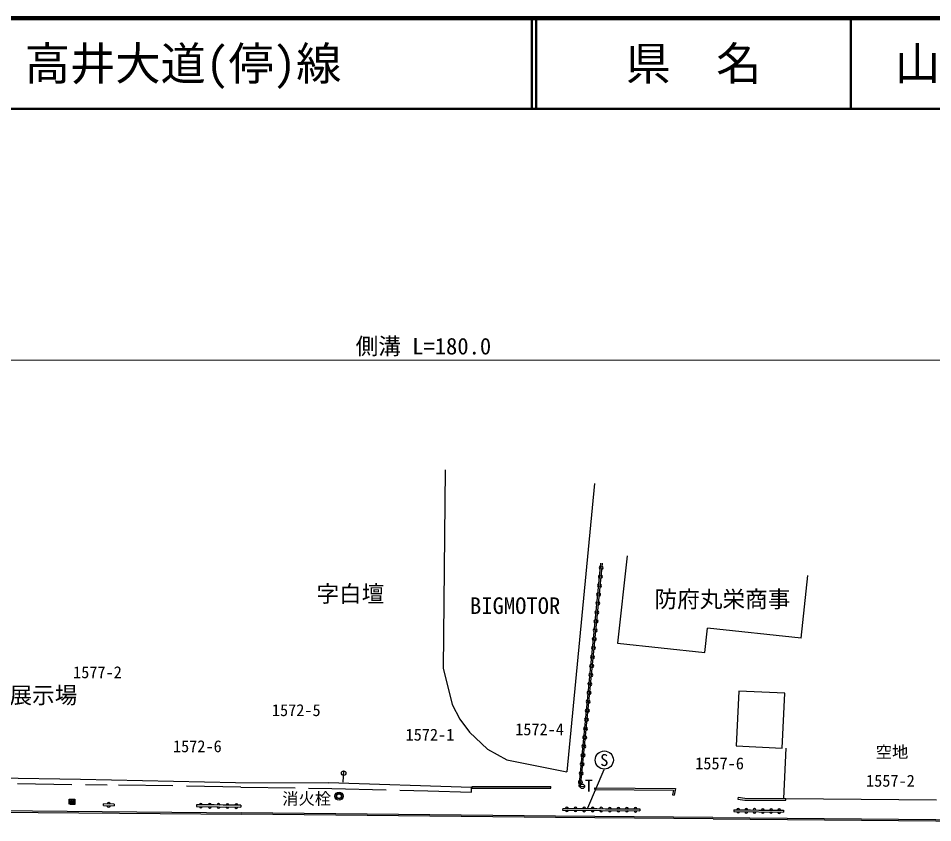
# Model space of a CAD drawing. Units: millimetres, scale not verified. Extents: x 40000 to 680000, y 20000 to 380000.
# Drawn here: x 241020 to 342053, y 291130 to 380000 of the extents above; entities that cross this region are included whole.
import ezdxf
from ezdxf.enums import TextEntityAlignment as Align

# ---------------------------------------------------------------- set-up
doc = ezdxf.new("R2010")
doc.units = ezdxf.units.MM
doc.header["$LTSCALE"] = 1000
doc.linetypes.add('DASHED', pattern=[7.5, 6, -1.5])
for name, color, linetype, lineweight in [('M-BGD', 7, 'Continuous', 25), ('M-BGD-EXST', 7, 'Continuous', 25), ('M-BMK-HTXT', 7, 'Continuous', 13), ('M-STR-HTXT', 7, 'Continuous', 13), ('M-STR-STRC', 7, 'Continuous', 25), ('M-TTL', 2, 'Continuous', 140), ('M-TTL-LINE', 7, 'Continuous', 50)]:
    doc.layers.add(name, color=color, linetype=linetype, lineweight=lineweight)
doc.layers.add('M-TTL-TXT', color=7, linetype='Continuous')
doc.styles.add('ＭＳ ゴシック', font='')
doc.styles.get('ＭＳ ゴシック').set_extended_font_data('MS Gothic')

msp = doc.modelspace()

# ---------------------------------------------------------------- linework, layer by layer
at = {"layer": 'M-BGD'}
for p, q in [((288202, 330111), (287955, 308211)), ((304677, 328607), (301644, 296761)), ((308278, 320611), (307237, 310957)), ((303000, 295124), (305402, 319808)), ((303150, 295109), (305551, 319793)), ((327505, 311504), (328255, 318457)), ((316891, 309916), (317182, 312617)), ((327505, 311504), (317186, 312616)), ((307237, 310957), (316891, 309916)), ((287955, 308211), (288941, 304194)), ((320630, 305675), (320342, 299611)), ((325724, 305433), (320630, 305675)), ((325436, 299369), (325724, 305433)), ((288941, 304194), (289788, 302568)), ((289788, 302568), (290859, 301134)), ((290859, 301134), (292852, 299261)), ((292852, 299261), (294987, 298082)), ((320342, 299611), (325436, 299369)), ((325609, 293815), (325870, 299349)), ((294987, 298082), (301644, 296761)), ((230689, 296215), (247889, 295942)), ((247889, 295942), (265020, 295582)), ((265020, 295582), (275285, 295525)), ((291092, 295013), (275285, 295525)), ((291179, 295143), (299860, 295129)), ((291179, 294943), (291179, 295143)), ((299860, 294929), (299860, 295129)), ((303000, 295124), (303150, 295109)), ((291098, 294505), (291092, 295013)), ((291179, 294943), (299860, 294929)), ((304730, 294791), (304732, 294991)), ((313289, 294212), (313485, 294169)), ((246698, 293187), (246700, 293692)), ((247203, 293185), (246698, 293187)), ((246699, 293523), (247204, 293522)), ((246699, 293355), (247204, 293354)), ((246700, 293692), (247205, 293691)), ((246868, 293691), (246867, 293186)), ((247036, 293691), (247035, 293186)), ((247205, 293691), (247203, 293185)), ((250420, 293018), (250427, 293218)), ((250420, 293018), (251610, 292980)), ((251617, 293180), (250427, 293218)), ((251617, 293180), (251610, 292980)), ((260701, 293116), (260698, 292916)), ((261682, 293105), (260701, 293116)), ((262663, 293093), (261682, 293105)), ((263644, 293082), (262663, 293093)), ((264625, 293070), (263644, 293082)), ((265606, 293059), (264625, 293070)), ((265606, 293059), (265604, 292859)), ((320540, 293935), (320513, 293737)), ((325827, 293614), (325828, 293814)), ((325828, 293814), (342479, 293657)), ((260698, 292916), (265604, 292859)), ((301168, 292711), (301166, 292511)), ((301166, 292511), (309693, 292458)), ((301168, 292711), (302115, 292705)), ((302115, 292705), (303062, 292699)), ((303062, 292699), (304010, 292693)), ((304010, 292693), (304957, 292687)), ((304957, 292687), (305904, 292681)), ((305904, 292681), (306852, 292675)), ((306852, 292675), (307799, 292669)), ((307799, 292669), (308746, 292664)), ((308746, 292664), (309694, 292658)), ((309694, 292658), (309693, 292458)), ((320094, 292559), (320092, 292359)), ((320092, 292359), (325554, 292301)), ((320094, 292559), (321004, 292550)), ((321004, 292550), (321915, 292540)), ((321915, 292540), (322825, 292530)), ((322825, 292530), (323736, 292521)), ((323736, 292521), (324646, 292511)), ((324646, 292511), (325556, 292501)), ((325556, 292501), (325554, 292301))]:
    msp.add_line(p, q, dxfattribs=at)
at = {"layer": 'M-BGD', "linetype": 'DASHED'}
for p in [(233446, 295569), (265599, 295068)]:
    msp.add_line(p, (250857, 295311), dxfattribs=at)
msp.add_lwpolyline([(265599, 295068), (275680, 294904), (286278, 294668), (291098, 294505)], dxfattribs=at)
at = {"layer": 'M-BGD'}
for points in [[(304730, 294791), (313399, 294717), (313289, 294212)], [(304732, 294991), (313646, 294915), (313485, 294169)], [(246648, 293187), (246650, 293742), (247255, 293740), (247253, 293135), (246698, 293137)], [(320513, 293737), (321281, 293633), (325827, 293614)], [(320540, 293935), (321295, 293833), (325828, 293814)]]:
    msp.add_lwpolyline(points, dxfattribs=at)
msp.add_circle((276458, 294064), 250, dxfattribs=at)
for centre, radius, start, end in [((305370, 319312), 166, 90.01123, 258.87456), ((305487, 319301), 166, 270.01123, 78.87456), ((305274, 318325), 166, 90.01123, 258.87456), ((305391, 318314), 166, 270.01123, 78.87456), ((305178, 317338), 166, 90.01123, 258.87456), ((305295, 317326), 166, 270.01123, 78.87456), ((305082, 316350), 166, 90.01123, 258.87456), ((305199, 316339), 166, 270.01123, 78.87456), ((304986, 315363), 166, 90.01123, 258.87456), ((305103, 315352), 166, 270.01123, 78.87456), ((304890, 314376), 166, 90.01123, 258.87456), ((305007, 314364), 166, 270.01123, 78.87456), ((304794, 313388), 166, 90.01123, 258.87456), ((304911, 313377), 166, 270.01123, 78.87456), ((304697, 312401), 166, 90.01123, 258.87456), ((304815, 312390), 166, 270.01209, 78.87378), ((304601, 311414), 166, 90.01123, 258.87456), ((304719, 311402), 166, 270.01209, 78.87378), ((304505, 310426), 166, 90.01123, 258.87456), ((304623, 310415), 166, 270.01209, 78.87378), ((304409, 309439), 166, 90.01123, 258.87456), ((304526, 309427), 166, 270.01209, 78.87378), ((304313, 308452), 166, 90.01123, 258.87456), ((304430, 308440), 166, 270.01209, 78.87378), ((304217, 307464), 166, 90.01123, 258.87456), ((304334, 307453), 166, 270.01209, 78.87378), ((304121, 306477), 166, 90.01209, 258.87378), ((304238, 306465), 166, 270.01123, 78.87456), ((304025, 305489), 166, 90.01209, 258.87378), ((304142, 305478), 166, 270.00933, 78.87646), ((303929, 304502), 166, 90.01209, 258.87378), ((304046, 304491), 166, 270.00933, 78.87646), ((303833, 303515), 166, 90.01209, 258.87378), ((303950, 303503), 166, 270.00933, 78.87646), ((303737, 302527), 166, 90.01209, 258.87378), ((303854, 302516), 166, 270.01111, 78.87641), ((303641, 301540), 166, 90.01209, 258.87378), ((303758, 301529), 166, 270.01123, 78.87456), ((303545, 300553), 166, 90.01123, 258.87456), ((303662, 300541), 166, 270.01123, 78.87456), ((303449, 299565), 166, 90.01123, 258.87456), ((303566, 299554), 166, 270.01123, 78.87456), ((303353, 298578), 166, 90.01123, 258.87456), ((303470, 298567), 166, 270.01123, 78.87456), ((303257, 297591), 166, 90.01123, 258.87456), ((303374, 297579), 166, 270.01123, 78.87456), ((303160, 296603), 166, 90.01123, 258.87456), ((303278, 296592), 166, 270.01123, 78.87456), ((303064, 295616), 166, 90.01123, 258.87456), ((303182, 295605), 166, 270.01123, 78.87456), ((251017, 293055), 206, 193.99748, 342.33868), ((251020, 293143), 206, 13.99725, 162.34034), ((261191, 293096), 164, 4.26416, 174.39337), ((262172, 293085), 164, 4.26606, 174.39147), ((263153, 293073), 164, 4.26686, 174.3906), ((264134, 293062), 164, 4.26495, 174.3925), ((265115, 293050), 164, 4.26606, 174.39147), ((261189, 292924), 164, 184.26686, 354.3906), ((262170, 292913), 164, 184.26602, 354.39326), ((263151, 292901), 164, 184.26606, 354.39147), ((264132, 292890), 164, 184.26598, 354.39154), ((265113, 292878), 164, 184.26682, 354.39239), ((301640, 292516), 158, 182.58101, 356.705), ((301641, 292700), 158, 2.5811, 176.70673), ((302587, 292510), 158, 182.58192, 356.70583), ((302589, 292694), 158, 2.58291, 176.70492), ((303535, 292504), 158, 182.5811, 356.70492), ((303536, 292688), 158, 2.58101, 176.705), ((304482, 292498), 158, 182.58291, 356.70492), ((304483, 292682), 158, 2.5811, 176.70673), ((305429, 292492), 158, 182.58101, 356.70682), ((305431, 292676), 158, 2.58192, 176.70401), ((306377, 292486), 158, 182.5811, 356.70492), ((306378, 292670), 158, 2.58101, 176.70682), ((307324, 292480), 158, 182.5811, 356.70673), ((307325, 292664), 158, 2.583, 176.70483), ((308272, 292475), 158, 182.58101, 356.705), ((308273, 292658), 158, 2.58192, 176.70401), ((309219, 292469), 158, 182.583, 356.70483), ((309220, 292652), 158, 2.58101, 176.70682), ((320547, 292356), 152, 180.05238, 358.72972), ((320549, 292553), 152, 0.05336, 178.73056), ((321457, 292347), 152, 180.05241, 358.73158), ((321460, 292543), 152, 0.05333, 178.7287), ((322368, 292337), 152, 180.05241, 358.73158), ((322370, 292533), 152, 0.05336, 178.73056), ((323278, 292327), 152, 180.05241, 358.73158), ((323280, 292524), 152, 0.05241, 178.73158), ((324189, 292318), 152, 180.05241, 358.73158), ((324191, 292514), 152, 0.05241, 178.73158), ((325099, 292308), 152, 180.05241, 358.73158), ((325101, 292504), 152, 0.05241, 178.73158)]:
    msp.add_arc(centre, radius, start, end, dxfattribs=at)
at = {"layer": 'M-BGD-EXST'}
for p, q in [((276917, 295612), (276983, 296860)), ((305722, 296983), (303894, 292732)), ((303095, 295165), (303594, 295139))]:
    msp.add_line(p, q, dxfattribs=at)
for centre, radius in [((305767, 298053), 1000), ((276970, 296611), 250), ((303345, 295152), 250)]:
    msp.add_circle(centre, radius, dxfattribs=at)
at = {"layer": 'M-STR-HTXT'}
msp.add_line((196617, 342233), (375946, 342233), dxfattribs=at)
at = {"layer": 'M-STR-STRC'}
for p, q in [((233970, 292353), (265681, 292076)), ((233971, 292503), (265682, 292226)), ((300385, 291714), (265681, 292076)), ((300387, 291864), (265682, 292226)), ((317778, 291571), (300385, 291714)), ((317777, 291721), (300387, 291864))]:
    msp.add_line(p, q, dxfattribs=at)
for points in [[(317777, 291721), (346484, 291450), (365534, 291280)], [(317778, 291571), (346483, 291300), (365532, 291130)]]:
    msp.add_lwpolyline(points, dxfattribs=at)
for radius in [450, 300]:
    msp.add_circle((276458, 294064), radius, dxfattribs=at)
at = {"layer": 'M-TTL'}
msp.add_line((680000, 380000), (40000, 380000), dxfattribs=at)
at = {"layer": 'M-TTL-LINE'}
for p, q in [((297750, 380000), (297750, 370000)), ((298250, 380000), (298250, 370000)), ((333000, 380000), (333000, 370000)), ((40000, 370000), (680000, 370000))]:
    msp.add_line(p, q, dxfattribs=at)

# ---------------------------------------------------------------- texts
at = {"layer": 'M-BGD-EXST', "style": 'ＭＳ ゴシック'}
for s, p in [('S', (305767, 298053)), ('T', (304056, 295214)), ('消火栓', (272885, 293789))]:
    msp.add_text(s, height=1320, dxfattribs=at).set_placement(p, align=Align.MIDDLE_CENTER)
at = {"layer": 'M-BMK-HTXT', "style": 'ＭＳ ゴシック'}
for s, height, p in [('字白壇', 1833, (277713, 316420)), ('防府丸栄商事', 1833, (318827, 315826)), ('BIGMOTOR', 1833, (295915, 315111)), ('1577-2', 1320, (249768, 307752)), ('車両展示場', 1833, (241297, 305218)), ('1572-5', 1320, (271734, 303567)), ('1572-4', 1320, (298614, 301447)), ('1572-1', 1320, (286503, 300855)), ('1572-6', 1320, (260804, 299578)), ('空地', 1320, (337558, 298951)), ('1557-6', 1320, (318502, 297685)), ('1557-2', 1320, (337383, 295766))]:
    msp.add_text(s, height=height, dxfattribs=at).set_placement(p, align=Align.MIDDLE_CENTER)
at = {"layer": 'M-STR-HTXT', "style": 'ＭＳ ゴシック'}
msp.add_text('側溝 L=180.0', height=1833, dxfattribs=at).set_placement((285782, 343778), align=Align.MIDDLE_CENTER)
at = {"layer": 'M-TTL-TXT', "style": 'ＭＳ ゴシック'}
msp.add_text('一般県道\u3000高井大道(停)線', height=3666, dxfattribs=at).set_placement((216734, 375000), align=Align.MIDDLE_LEFT)
for s, p in [('県\u3000名', (315625, 375000)), ('山\u3000口\u3000県', (350375, 375000))]:
    msp.add_text(s, height=3666, dxfattribs=at).set_placement(p, align=Align.MIDDLE_CENTER)

doc.saveas('drawing.dxf')
